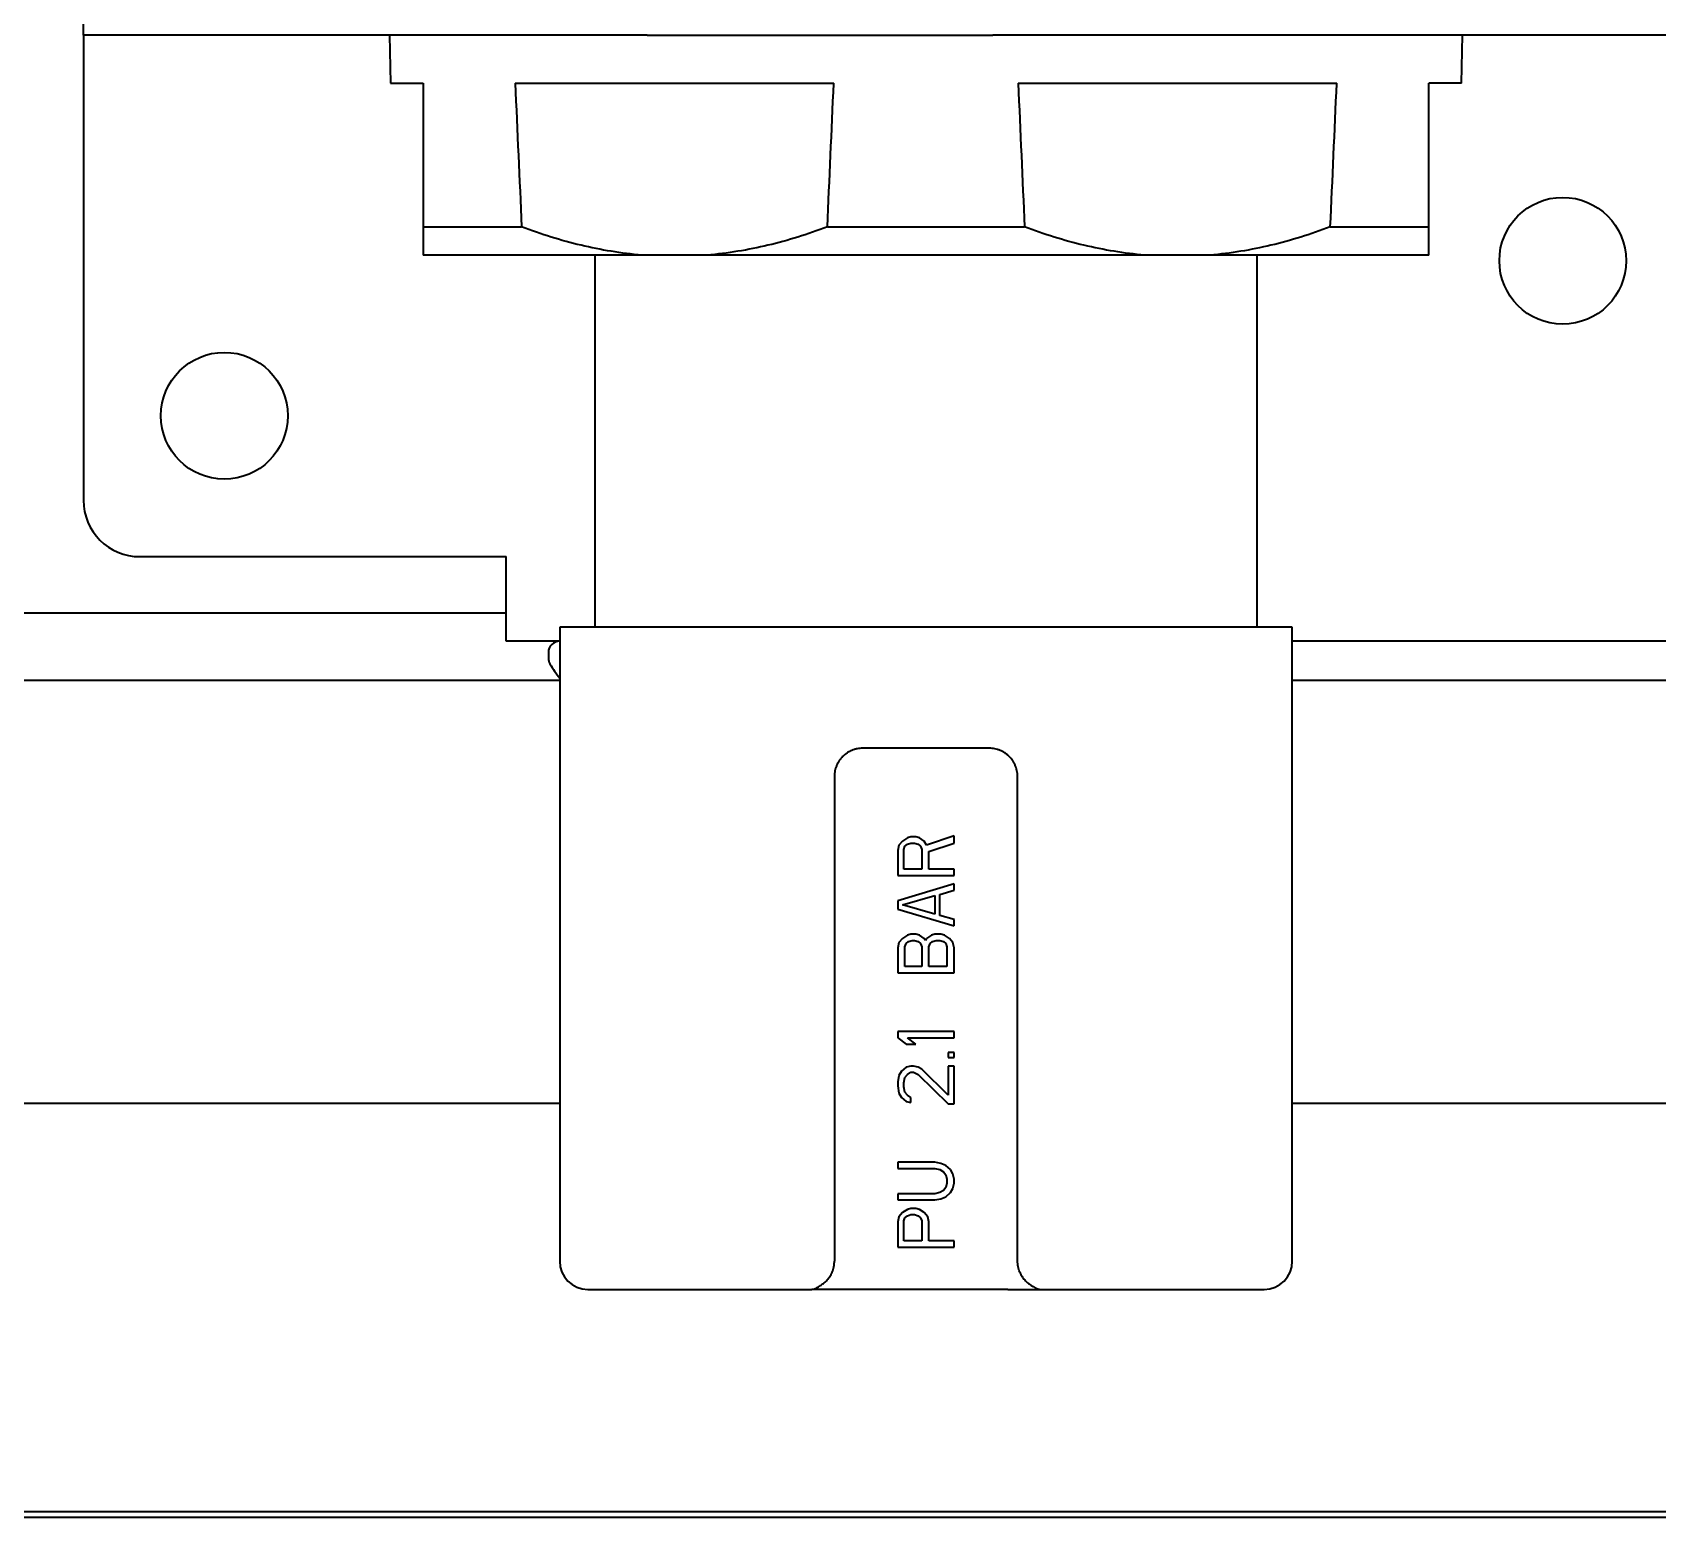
# Model space of a CAD drawing. Extents: x 6336 to 10269, y -393 to 2899.
# Drawn here: x 8598.8 to 8656.4, y 2093.8 to 2146.5 of the extents above; entities that cross this region are included whole.
import ezdxf

# ---------------------------------------------------------------- set-up
doc = ezdxf.new("R2010")
doc.units = 0
doc.header["$LTSCALE"] = 5
doc.layers.add('1', color=7, linetype='CONTINUOUS', true_color=0xffffff)

msp = doc.modelspace()

# ---------------------------------------------------------------- linework, layer by layer
at = {"layer": '1', "color": 7, "linetype": 'Continuous', "lineweight": 35}
for p, q in [((8600.573, 2146.426), (8600.573, 2147.426)), ((8600.573, 2146.426), (8600.573, 2145.426)), ((8620.573, 2146.426), (8600.573, 2146.426)), ((8611.437, 2146.426), (8611.466, 2144.726)), ((8620.573, 2146.426), (8632.847, 2146.426)), ((8653.922, 2146.426), (8632.847, 2146.426)), ((8649.479, 2144.726), (8649.509, 2146.426)), ((8686.673, 2146.426), (8653.922, 2146.426)), ((8600.573, 2145.426), (8600.573, 2129.926)), ((8611.466, 2144.726), (8612.623, 2144.726)), ((8612.623, 2144.726), (8612.623, 2139.626)), ((8615.894, 2144.726), (8627.202, 2144.726)), ((8633.744, 2144.726), (8645.052, 2144.726)), ((8648.323, 2139.626), (8648.323, 2144.726)), ((8649.479, 2144.726), (8648.323, 2144.726)), ((8612.623, 2139.626), (8616.122, 2139.626)), ((8626.973, 2139.626), (8633.972, 2139.626)), ((8644.823, 2139.626), (8648.323, 2139.626)), ((8620.39, 2138.626), (8612.623, 2138.626)), ((8618.723, 2138.626), (8618.723, 2125.426)), ((8622.706, 2138.626), (8620.39, 2138.626)), ((8638.24, 2138.626), (8622.706, 2138.626)), ((8640.556, 2138.626), (8638.24, 2138.626)), ((8648.323, 2138.626), (8640.556, 2138.626)), ((8642.223, 2125.426), (8642.223, 2138.626)), ((8602.573, 2127.926), (8615.573, 2127.926)), ((8615.573, 2126.926), (8615.573, 2127.926)), ((8615.573, 2124.926), (8615.573, 2126.926)), ((8615.582, 2125.926), (8430.073, 2125.926)), ((8643.473, 2125.426), (8617.473, 2125.426)), ((8617.473, 2125.426), (8617.473, 2102.926)), ((8643.473, 2102.926), (8643.473, 2125.426)), ((8617.474, 2124.926), (8615.573, 2124.926)), ((8682.973, 2124.926), (8643.474, 2124.926)), ((8643.474, 2124.926), (8643.474, 2124.926)), ((8617.073, 2124.526), (8617.073, 2124.326)), ((8617.48, 2123.526), (8463.373, 2123.526)), ((8681.545, 2123.526), (8643.478, 2123.526)), ((8632.723, 2121.126), (8628.223, 2121.126)), ((8627.223, 2120.126), (8627.223, 2102.926)), ((8633.723, 2102.926), (8633.723, 2120.126)), ((8629.643, 2117.835), (8629.515, 2117.686)), ((8629.813, 2117.946), (8629.643, 2117.835)), ((8629.728, 2117.649), (8629.813, 2117.723)), ((8629.941, 2117.983), (8629.813, 2117.946)), ((8629.813, 2117.723), (8629.941, 2117.76)), ((8630.111, 2117.983), (8629.941, 2117.983)), ((8629.941, 2117.76), (8630.069, 2117.76)), ((8630.069, 2117.76), (8630.196, 2117.723)), ((8630.239, 2117.946), (8630.111, 2117.983)), ((8630.196, 2117.723), (8630.281, 2117.649)), ((8630.409, 2117.835), (8630.239, 2117.946)), ((8630.494, 2117.686), (8630.409, 2117.835)), ((8631.473, 2118.02), (8630.494, 2117.686)), ((8630.579, 2117.463), (8631.473, 2117.76)), ((8631.473, 2117.76), (8631.473, 2118.02)), ((8629.515, 2117.686), (8629.473, 2117.5)), ((8629.473, 2117.5), (8629.473, 2116.609)), ((8629.686, 2117.538), (8629.728, 2117.649)), ((8629.686, 2116.832), (8629.686, 2117.538)), ((8630.281, 2117.649), (8630.324, 2117.538)), ((8630.324, 2117.538), (8630.324, 2116.832)), ((8630.579, 2116.832), (8630.579, 2117.463)), ((8629.473, 2116.609), (8631.473, 2116.609)), ((8630.324, 2116.832), (8629.686, 2116.832)), ((8631.473, 2116.832), (8630.579, 2116.832)), ((8631.473, 2116.609), (8631.473, 2116.832)), ((8631.473, 2116.312), (8629.473, 2115.718)), ((8630.962, 2115.941), (8631.473, 2116.089)), ((8631.473, 2116.089), (8631.473, 2116.312)), ((8629.473, 2115.718), (8629.473, 2115.421)), ((8629.473, 2115.421), (8631.473, 2114.827)), ((8629.643, 2115.569), (8630.792, 2115.904)), ((8630.792, 2115.235), (8629.643, 2115.569)), ((8630.792, 2115.904), (8630.792, 2115.235)), ((8630.962, 2115.198), (8630.962, 2115.941)), ((8631.473, 2115.05), (8630.962, 2115.198)), ((8631.473, 2114.827), (8631.473, 2115.05)), ((8629.643, 2114.381), (8629.515, 2114.233)), ((8629.813, 2114.492), (8629.643, 2114.381)), ((8629.771, 2114.195), (8629.856, 2114.27)), ((8629.941, 2114.53), (8629.813, 2114.492)), ((8629.856, 2114.27), (8629.984, 2114.307)), ((8630.111, 2114.53), (8629.941, 2114.53)), ((8629.984, 2114.307), (8630.069, 2114.307)), ((8630.069, 2114.307), (8630.196, 2114.27)), ((8630.239, 2114.492), (8630.111, 2114.53)), ((8630.196, 2114.27), (8630.281, 2114.195)), ((8630.409, 2114.381), (8630.239, 2114.492)), ((8630.452, 2114.307), (8630.409, 2114.381)), ((8630.494, 2114.381), (8630.452, 2114.307)), ((8630.664, 2114.492), (8630.494, 2114.381)), ((8630.622, 2114.195), (8630.707, 2114.27)), ((8630.792, 2114.53), (8630.664, 2114.492)), ((8630.707, 2114.27), (8630.835, 2114.307)), ((8631.005, 2114.53), (8630.792, 2114.53)), ((8630.835, 2114.307), (8630.962, 2114.307)), ((8630.962, 2114.307), (8631.09, 2114.27)), ((8631.132, 2114.492), (8631.005, 2114.53)), ((8631.09, 2114.27), (8631.175, 2114.195)), ((8631.303, 2114.381), (8631.132, 2114.492)), ((8631.43, 2114.233), (8631.303, 2114.381)), ((8629.515, 2114.233), (8629.473, 2114.047)), ((8629.473, 2114.047), (8629.473, 2113.156)), ((8629.728, 2114.084), (8629.771, 2114.195)), ((8629.728, 2113.378), (8629.728, 2114.084)), ((8630.281, 2114.195), (8630.324, 2114.084)), ((8630.324, 2114.084), (8630.324, 2113.378)), ((8630.579, 2114.084), (8630.622, 2114.195)), ((8630.579, 2113.378), (8630.579, 2114.084)), ((8631.175, 2114.195), (8631.218, 2114.084)), ((8631.218, 2114.084), (8631.218, 2113.378)), ((8631.473, 2114.047), (8631.43, 2114.233)), ((8631.473, 2113.156), (8631.473, 2114.047)), ((8629.473, 2113.156), (8631.473, 2113.156)), ((8630.324, 2113.378), (8629.728, 2113.378)), ((8631.218, 2113.378), (8630.579, 2113.378)), ((8629.473, 2111.076), (8629.473, 2110.853)), ((8631.473, 2111.076), (8629.473, 2111.076)), ((8629.473, 2110.853), (8629.771, 2110.63)), ((8629.813, 2110.853), (8631.473, 2110.853)), ((8630.111, 2110.63), (8629.813, 2110.853)), ((8631.473, 2110.853), (8631.473, 2111.076)), ((8629.771, 2110.63), (8630.111, 2110.63)), ((8631.473, 2110.333), (8631.26, 2110.333)), ((8631.26, 2110.333), (8631.26, 2110.148)), ((8631.473, 2110.148), (8631.473, 2110.333)), ((8629.601, 2109.665), (8629.515, 2109.516)), ((8629.771, 2109.813), (8629.601, 2109.665)), ((8629.941, 2109.851), (8629.771, 2109.813)), ((8630.026, 2109.851), (8629.941, 2109.851)), ((8630.196, 2109.813), (8630.026, 2109.851)), ((8630.324, 2109.739), (8630.196, 2109.813)), ((8631.26, 2108.811), (8630.324, 2109.739)), ((8631.26, 2110.148), (8631.473, 2110.148)), ((8631.26, 2109.851), (8631.26, 2108.811)), ((8631.473, 2109.851), (8631.26, 2109.851)), ((8631.473, 2108.514), (8631.473, 2109.851)), ((8629.515, 2109.516), (8629.473, 2109.294)), ((8629.473, 2109.294), (8629.473, 2109.145)), ((8629.473, 2109.145), (8629.515, 2108.885)), ((8629.686, 2109.256), (8629.728, 2109.442)), ((8629.686, 2109.108), (8629.686, 2109.256)), ((8629.728, 2108.922), (8629.686, 2109.108)), ((8629.728, 2109.442), (8629.813, 2109.553)), ((8629.813, 2109.553), (8629.941, 2109.628)), ((8629.941, 2109.628), (8630.026, 2109.628)), ((8630.026, 2109.628), (8630.196, 2109.553)), ((8630.196, 2109.553), (8631.26, 2108.514)), ((8617.48, 2108.526), (8463.373, 2108.526)), ((8629.515, 2108.885), (8629.601, 2108.736)), ((8629.601, 2108.736), (8629.771, 2108.588)), ((8629.813, 2108.811), (8629.728, 2108.922)), ((8629.771, 2108.588), (8629.941, 2108.551)), ((8629.941, 2108.736), (8629.813, 2108.811)), ((8629.941, 2108.551), (8629.941, 2108.736)), ((8631.26, 2108.514), (8631.473, 2108.514)), ((8680.923, 2108.526), (8643.478, 2108.526)), ((8629.473, 2106.434), (8629.473, 2106.211)), ((8630.792, 2106.434), (8629.473, 2106.434)), ((8629.473, 2106.211), (8630.792, 2106.211)), ((8631.005, 2106.397), (8630.792, 2106.434)), ((8630.792, 2106.211), (8630.962, 2106.174)), ((8631.175, 2106.323), (8631.005, 2106.397)), ((8631.345, 2106.174), (8631.175, 2106.323)), ((8630.962, 2106.174), (8631.09, 2106.1)), ((8631.09, 2106.1), (8631.175, 2105.988)), ((8631.175, 2105.988), (8631.218, 2105.84)), ((8631.218, 2105.691), (8631.175, 2105.543)), ((8631.218, 2105.84), (8631.218, 2105.691)), ((8631.43, 2106.026), (8631.345, 2106.174)), ((8631.473, 2105.84), (8631.43, 2106.026)), ((8631.43, 2105.506), (8631.473, 2105.691)), ((8631.473, 2105.691), (8631.473, 2105.84)), ((8629.473, 2105.32), (8629.473, 2105.097)), ((8630.792, 2105.32), (8629.473, 2105.32)), ((8629.473, 2105.097), (8630.792, 2105.097)), ((8630.962, 2105.357), (8630.792, 2105.32)), ((8630.792, 2105.097), (8631.005, 2105.134)), ((8631.09, 2105.431), (8630.962, 2105.357)), ((8631.005, 2105.134), (8631.175, 2105.209)), ((8631.175, 2105.543), (8631.09, 2105.431)), ((8631.175, 2105.209), (8631.345, 2105.357)), ((8631.345, 2105.357), (8631.43, 2105.506)), ((8629.515, 2104.503), (8629.473, 2104.317)), ((8629.643, 2104.652), (8629.515, 2104.503)), ((8629.813, 2104.763), (8629.643, 2104.652)), ((8629.686, 2104.355), (8629.728, 2104.466)), ((8629.728, 2104.466), (8629.813, 2104.54)), ((8629.941, 2104.8), (8629.813, 2104.763)), ((8629.813, 2104.54), (8629.941, 2104.577)), ((8630.111, 2104.8), (8629.941, 2104.8)), ((8629.941, 2104.577), (8630.069, 2104.577)), ((8630.069, 2104.577), (8630.196, 2104.54)), ((8630.239, 2104.763), (8630.111, 2104.8)), ((8630.196, 2104.54), (8630.281, 2104.466)), ((8630.409, 2104.652), (8630.239, 2104.763)), ((8630.281, 2104.466), (8630.324, 2104.355)), ((8630.537, 2104.503), (8630.409, 2104.652)), ((8630.579, 2104.317), (8630.537, 2104.503)), ((8629.473, 2104.317), (8629.473, 2103.426)), ((8629.686, 2103.649), (8629.686, 2104.355)), ((8630.324, 2104.355), (8630.324, 2103.649)), ((8630.579, 2103.649), (8630.579, 2104.317)), ((8629.473, 2103.426), (8631.473, 2103.426)), ((8630.324, 2103.649), (8629.686, 2103.649)), ((8631.473, 2103.649), (8630.579, 2103.649)), ((8631.473, 2103.426), (8631.473, 2103.649)), ((8618.473, 2101.926), (8626.427, 2101.926)), ((8627.719, 2101.926), (8626.427, 2101.926)), ((8633.227, 2101.926), (8627.719, 2101.926)), ((8633.382, 2101.926), (8633.227, 2101.926)), ((8633.382, 2101.926), (8634.528, 2101.926)), ((8634.528, 2101.926), (8642.473, 2101.926)), ((8680.923, 2094.037), (8459.92, 2094.037)), ((8680.923, 2093.83), (8459.92, 2093.83))]:
    msp.add_line(p, q, dxfattribs=at)
for centre in [(8653.073, 2138.426), (8605.573, 2132.926)]:
    msp.add_circle(centre, 2.25, dxfattribs=at)
for centre, radius, start, end in [((8602.573, 2129.926), 2, 180, 270), ((8617.473, 2124.526), 0.4, 90, 180), ((8617.473, 2124.326), 0.4, 180, 210.30118), ((8621.272, 2126.546), 4.8, 210.30118, 217.68028), ((8618.473, 2102.926), 1, 180, 270), ((8642.473, 2102.926), 1, 270.00153, 0)]:
    msp.add_arc(centre, radius, start, end, dxfattribs=at)
for centre, major_axis, start_param, end_param in [((10951.706, 2281.727), (0, 2700.641), 1.621547, 1.623438), ((6291.39, 2281.727), (0, 2700.641), 4.659747, 4.661638), ((10969.556, 2281.727), (0, -2700.641), 4.76314, 4.765031), ((6309.24, 2281.727), (0, -2700.641), 1.518154, 1.520046)]:
    msp.add_ellipse(centre, major_axis=major_axis, ratio=0.866025, start_param=start_param, end_param=end_param, dxfattribs=at)
for points, knots in [([(8612.623, 2139.626), (8612.623, 2139.365), (8612.623, 2139.146), (8612.623, 2138.807), (8612.623, 2138.688), (8612.623, 2138.626)], [0, 0, 0, 0, 0.5, 0.5, 1, 1, 1, 1]), ([(8620.39, 2138.626), (8619.66, 2138.688), (8618.941, 2138.807), (8617.519, 2139.146), (8616.817, 2139.365), (8616.122, 2139.626)], [0, 0, 0, 0, 0.5, 0.5, 1, 1, 1, 1]), ([(8626.973, 2139.626), (8626.279, 2139.365), (8625.577, 2139.146), (8624.155, 2138.807), (8623.435, 2138.688), (8622.706, 2138.626)], [0, 0, 0, 0, 0.5, 0.5, 1, 1, 1, 1]), ([(8638.24, 2138.626), (8637.51, 2138.688), (8636.791, 2138.807), (8635.369, 2139.146), (8634.667, 2139.365), (8633.972, 2139.626)], [0, 0, 0, 0, 0.5, 0.5, 1, 1, 1, 1]), ([(8644.823, 2139.626), (8644.129, 2139.365), (8643.427, 2139.146), (8642.005, 2138.807), (8641.285, 2138.688), (8640.556, 2138.626)], [0, 0, 0, 0, 0.5, 0.5, 1, 1, 1, 1]), ([(8648.323, 2138.626), (8648.323, 2138.688), (8648.323, 2138.807), (8648.323, 2139.146), (8648.323, 2139.365), (8648.323, 2139.626)], [0, 0, 0, 0, 0.5, 0.5, 1, 1, 1, 1]), ([(8628.223, 2121.126), (8628.157, 2121.126), (8628.092, 2121.12), (8628.012, 2121.104), (8627.997, 2121.1), (8627.965, 2121.092), (8627.918, 2121.079), (8627.842, 2121.052), (8627.784, 2121.025), (8627.741, 2121.002), (8627.727, 2120.994), (8627.699, 2120.978), (8627.685, 2120.969), (8627.617, 2120.924), (8627.566, 2120.883), (8627.497, 2120.815), (8627.475, 2120.791), (8627.444, 2120.753), (8627.434, 2120.74), (8627.414, 2120.714), (8627.404, 2120.701), (8627.358, 2120.633), (8627.327, 2120.575), (8627.295, 2120.499), (8627.289, 2120.484), (8627.278, 2120.453), (8627.272, 2120.437), (8627.257, 2120.389), (8627.249, 2120.357), (8627.23, 2120.259), (8627.223, 2120.193), (8627.223, 2120.126)], [0, 0, 0, 0, 0.125, 0.125, 0.15625, 0.15625, 0.1875, 0.25, 0.3125, 0.3125, 0.34375, 0.34375, 0.375, 0.375, 0.5, 0.5, 0.5625, 0.5625, 0.59375, 0.59375, 0.625, 0.625, 0.75, 0.75, 0.78125, 0.78125, 0.8125, 0.8125, 0.875, 0.875, 1, 1, 1, 1]), ([(8633.723, 2120.126), (8633.723, 2120.193), (8633.716, 2120.26), (8633.699, 2120.342), (8633.696, 2120.358), (8633.687, 2120.39), (8633.674, 2120.438), (8633.646, 2120.516), (8633.617, 2120.575), (8633.586, 2120.633), (8633.568, 2120.661), (8633.513, 2120.743), (8633.471, 2120.793), (8633.402, 2120.861), (8633.377, 2120.883), (8633.327, 2120.924), (8633.3, 2120.943), (8633.219, 2120.997), (8633.163, 2121.027), (8633.088, 2121.057), (8633.072, 2121.063), (8633.042, 2121.074), (8633.026, 2121.079), (8632.98, 2121.093), (8632.948, 2121.101), (8632.853, 2121.12), (8632.789, 2121.126), (8632.723, 2121.126)], [0, 0, 0, 0, 0.125, 0.125, 0.15625, 0.15625, 0.1875, 0.25, 0.3125, 0.3125, 0.375, 0.375, 0.5, 0.5, 0.5625, 0.5625, 0.625, 0.625, 0.75, 0.75, 0.78125, 0.78125, 0.8125, 0.8125, 0.875, 0.875, 1, 1, 1, 1]), ([(8627.144, 2102.537), (8627.158, 2102.569), (8627.169, 2102.601), (8627.189, 2102.665), (8627.197, 2102.698), (8627.21, 2102.762), (8627.215, 2102.795), (8627.22, 2102.844), (8627.221, 2102.86), (8627.222, 2102.885), (8627.222, 2102.893), (8627.223, 2102.91), (8627.223, 2102.918), (8627.223, 2102.926)], [0, 0, 0, 0, 0.25, 0.25, 0.5, 0.5, 0.75, 0.75, 0.875, 0.875, 0.9375, 0.9375, 1, 1, 1, 1]), ([(8633.802, 2102.537), (8633.788, 2102.569), (8633.777, 2102.601), (8633.757, 2102.665), (8633.749, 2102.697), (8633.736, 2102.762), (8633.731, 2102.795), (8633.725, 2102.86), (8633.723, 2102.893), (8633.723, 2102.926)], [0, 0, 0, 0, 0.25, 0.25, 0.5, 0.5, 0.75, 0.75, 1, 1, 1, 1]), ([(8626.755, 2102.079), (8626.792, 2102.103), (8626.829, 2102.129), (8626.9, 2102.189), (8626.935, 2102.222), (8626.985, 2102.278), (8627.002, 2102.298), (8627.034, 2102.34), (8627.049, 2102.362), (8627.094, 2102.431), (8627.121, 2102.482), (8627.144, 2102.537)], [0, 0, 0, 0, 0.25, 0.25, 0.5, 0.5, 0.625, 0.625, 0.75, 0.75, 1, 1, 1, 1]), ([(8633.802, 2102.537), (8633.813, 2102.51), (8633.826, 2102.483), (8633.853, 2102.433), (8633.867, 2102.409), (8633.896, 2102.363), (8633.911, 2102.341), (8633.943, 2102.3), (8633.959, 2102.28), (8633.993, 2102.242), (8634.01, 2102.224), (8634.045, 2102.19), (8634.063, 2102.175), (8634.117, 2102.129), (8634.154, 2102.103), (8634.191, 2102.079)], [0, 0, 0, 0, 0.125, 0.125, 0.25, 0.25, 0.375, 0.375, 0.5, 0.5, 0.625, 0.625, 0.75, 0.75, 1, 1, 1, 1]), ([(8634.191, 2102.079), (8634.22, 2102.061), (8634.274, 2102.027), (8634.347, 2101.984), (8634.412, 2101.951), (8634.469, 2101.931), (8634.503, 2101.926), (8634.518, 2101.926), (8634.518, 2101.926), (8634.518, 2101.926)], [0, 0, 0, 0, 0.199998, 0.399997, 0.599995, 0.799994, 0.999992, 0.999992, 1, 1, 1, 1])]:
    msp.add_open_spline(points, degree=3, knots=knots, dxfattribs=at)
msp.add_open_spline([(8626.427, 2101.926), (8626.456, 2101.926), (8626.518, 2101.942), (8626.627, 2101.999), (8626.71, 2102.051), (8626.755, 2102.079)], degree=3, dxfattribs=at)

doc.saveas('drawing.dxf')
